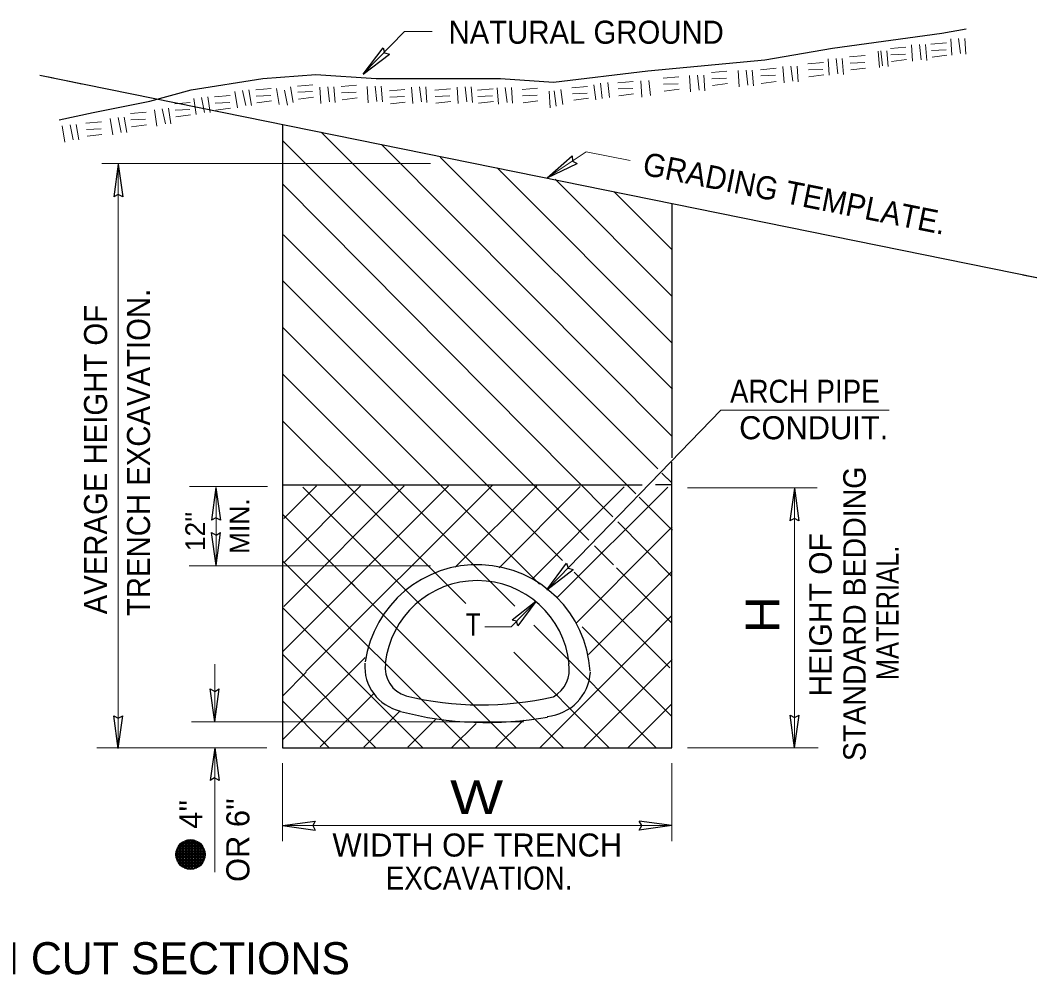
# Model space of a CAD drawing. Extents: x -63 to 307, y 317 to 587.
# Drawn here: x 139 to 191.3, y 411.1 to 460.3 of the extents above; entities that cross this region are included whole.
import ezdxf

# ---------------------------------------------------------------- set-up
doc = ezdxf.new("R2010")
doc.units = 0
doc.header["$LTSCALE"] = 0.54
doc.layers.add('1', color=7, linetype='Continuous', lineweight=13)
doc.layers.add('25', color=7, linetype='Continuous', lineweight=35)

msp = doc.modelspace()

# ---------------------------------------------------------------- linework, layer by layer
at = {"layer": '1'}
for p, q in [((184.8995, 458.9997), (184.9547, 458.1579)), ((185.3085, 459.0157), (185.4012, 458.235)), ((185.6293, 459.0157), (185.6872, 458.2059)), ((185.9019, 459.0398), (186.7006, 459.1097)), ((186.9204, 459.3205), (186.9755, 458.4787)), ((187.3294, 459.3364), (187.422, 458.5558)), ((187.6501, 459.3364), (187.7081, 458.5266)), ((181.7161, 458.3823), (182.5147, 458.452)), ((183.1938, 458.6789), (183.2487, 457.8372)), ((183.3199, 458.6949), (183.4125, 457.9143)), ((183.6406, 458.6949), (183.6986, 457.8851)), ((183.817, 458.8152), (184.6157, 458.8851)), ((183.8411, 458.4944), (184.5946, 458.5282)), ((185.9261, 458.719), (186.6795, 458.7528)), ((185.9581, 458.3662), (186.722, 458.4652)), ((178.2838, 457.893), (178.339, 457.0513)), ((178.6928, 457.9091), (178.7855, 457.1283)), ((179.0136, 457.9091), (179.0715, 457.0992)), ((179.567, 458.0294), (180.3657, 458.0993)), ((180.6094, 458.278), (180.6645, 457.4363)), ((181.0183, 458.2939), (181.1111, 457.5133)), ((181.3392, 458.2939), (181.397, 457.4842)), ((181.7401, 458.0615), (182.4936, 458.0951)), ((183.8732, 458.1417), (184.6371, 458.2406)), ((172.1173, 457.2916), (172.916, 457.3615)), ((173.4725, 457.428), (173.5276, 456.5861)), ((173.8814, 457.444), (173.9742, 456.6633)), ((174.2022, 457.444), (174.2601, 456.6341)), ((174.6032, 457.5803), (175.4018, 457.6502)), ((175.9745, 457.6846), (176.0295, 456.8428)), ((176.3834, 457.7006), (176.4761, 456.9198)), ((176.7042, 457.7006), (176.7621, 456.8907)), ((177.1292, 457.7246), (177.9278, 457.7945)), ((177.1533, 457.4038), (177.9067, 457.4376)), ((179.591, 457.7087), (180.3445, 457.7423)), ((179.6232, 457.3558), (180.3871, 457.4548)), ((181.7722, 457.7087), (182.5362, 457.8076)), ((152.9358, 456.8425), (153.0642, 456.0407)), ((153.2887, 456.8827), (154.0873, 456.9525)), ((154.4353, 456.8266), (154.4905, 455.9847)), ((154.8444, 456.8425), (154.937, 456.0618)), ((155.1652, 456.8425), (155.2231, 456.0327)), ((155.534, 456.8506), (156.3327, 456.9204)), ((156.8732, 456.8587), (156.9283, 456.0168)), ((157.2822, 456.8747), (157.3748, 456.0939)), ((157.6028, 456.8747), (157.6608, 456.0648)), ((159.1666, 456.8266), (159.2217, 455.9847)), ((159.5757, 456.8425), (159.6683, 456.0618)), ((159.8963, 456.8425), (159.9543, 456.0327)), ((161.5082, 456.8266), (161.5633, 455.9847)), ((161.9172, 456.8425), (162.0098, 456.0618)), ((162.2379, 456.8425), (162.2958, 456.0327)), ((163.9861, 456.8104), (164.0787, 456.0298)), ((164.3068, 456.8104), (164.3648, 456.0007)), ((167.4182, 456.7945), (168.2168, 456.8643)), ((168.5511, 456.9526), (168.6438, 456.1718)), ((168.8913, 457.0282), (168.984, 456.2474)), ((169.2695, 457.066), (169.3621, 456.2852)), ((169.7757, 457.051), (170.5743, 457.1208)), ((170.9706, 457.1553), (171.0258, 456.3136)), ((171.3795, 457.1713), (171.4722, 456.3906)), ((172.1413, 456.9708), (172.8948, 457.0045)), ((174.6273, 457.2596), (175.3807, 457.2933)), ((174.6593, 456.9068), (175.4233, 457.0057)), ((177.1677, 457.0157), (177.9316, 457.1147)), ((148.349, 456.2973), (148.5094, 455.5274)), ((148.6698, 456.3293), (148.7981, 455.5274)), ((149.0225, 456.3213), (149.8212, 456.3912)), ((150.065, 456.6019), (150.1933, 455.768)), ((150.466, 456.6501), (150.6263, 455.8803)), ((150.7867, 456.6822), (150.9151, 455.8803)), ((151.1396, 456.6902), (151.9383, 456.76)), ((151.1637, 456.3694), (151.9172, 456.4031)), ((152.2142, 456.7623), (152.3424, 455.9283)), ((152.6151, 456.6678), (152.7755, 455.898)), ((153.3127, 456.5619), (154.0663, 456.5957)), ((153.3448, 456.209), (154.1088, 456.308)), ((155.558, 456.5298), (156.3116, 456.5635)), ((158.0199, 456.634), (158.8185, 456.7039)), ((158.0439, 456.3133), (158.7974, 456.347)), ((160.3614, 456.6662), (161.1601, 456.736)), ((160.3855, 456.3453), (161.139, 456.379)), ((162.5586, 456.6662), (163.3573, 456.736)), ((162.5828, 456.3453), (163.3362, 456.379)), ((163.577, 456.7945), (163.6322, 455.9527)), ((164.852, 456.6983), (165.6507, 456.7681)), ((164.8762, 456.3775), (165.6297, 456.4112)), ((166.2394, 456.61), (166.2945, 455.7683)), ((166.5135, 456.6294), (166.6062, 455.8486)), ((166.8538, 456.705), (166.9464, 455.9243)), ((167.4423, 456.4737), (168.1957, 456.5074)), ((169.7998, 456.7303), (170.5533, 456.764)), ((169.8318, 456.3775), (170.5958, 456.4764)), ((172.1735, 456.6181), (172.9374, 456.717)), ((146.9697, 455.9685), (147.7684, 456.0383)), ((147.9481, 456.2492), (148.0763, 455.4153)), ((149.0466, 456.0005), (149.8002, 456.0343)), ((151.1958, 456.0167), (151.9597, 456.1156)), ((155.5902, 456.177), (156.3541, 456.2759)), ((158.076, 455.9605), (158.84, 456.0595)), ((160.4176, 455.9926), (161.1815, 456.0916)), ((162.6147, 455.9926), (163.3787, 456.0916)), ((164.9082, 456.0247), (165.6722, 456.1236)), ((167.5171, 456.1552), (168.281, 456.2542)), ((144.0508, 455.2548), (144.2112, 454.4849)), ((144.3715, 455.2868), (144.4999, 454.4849)), ((144.6923, 455.4633), (145.4909, 455.5332)), ((145.9272, 455.6558), (146.0555, 454.8218)), ((146.3282, 455.7039), (146.4886, 454.9341)), ((146.6489, 455.736), (146.7772, 454.9341)), ((146.9938, 455.6478), (147.7473, 455.6815)), ((147.0259, 455.2949), (147.7898, 455.3938)), ((149.0787, 455.6478), (149.8427, 455.7468)), ((141.18, 454.8298), (141.3083, 453.9958)), ((141.581, 454.8779), (141.7413, 454.1081)), ((141.9018, 454.91), (142.03, 454.1081)), ((142.3988, 454.9661), (143.1975, 455.0359)), ((143.6498, 455.2067), (143.7782, 454.3728)), ((144.7163, 455.1425), (145.4698, 455.1762)), ((144.7484, 454.7898), (145.5124, 454.8888)), ((142.423, 454.6453), (143.1764, 454.6791)), ((142.455, 454.2925), (143.219, 454.3915)), ((154.5057, 454.5026), (171.8348, 437.1738)), ((152.5189, 454.0853), (170.7162, 435.8868)), ((157.6182, 453.8703), (172.5744, 438.8399)), ((160.6397, 453.2258), (172.5965, 441.2688)), ((160.1369, 452.8893), (143.2219, 452.8893)), ((144.0605, 422.7698), (144.0605, 452.8571)), ((163.5628, 452.6629), (172.5664, 443.6593)), ((152.5189, 451.8409), (169.5177, 434.7044)), ((166.5522, 452.0793), (172.5664, 446.065)), ((169.5994, 451.4378), (172.5664, 448.4707)), ((152.567, 449.2247), (168.2907, 433.5009)), ((152.5189, 446.8668), (166.9377, 432.4481)), ((152.5189, 444.4612), (165.7567, 431.2236)), ((152.5189, 442.0555), (164.4808, 430.0936)), ((175.0826, 440.1834), (166.2479, 431.0577)), ((175.0826, 440.1834), (183.7554, 440.1834)), ((152.5189, 439.6498), (161.9626, 430.2432)), ((172.518, 438.8966), (172.5747, 438.8397)), ((172.5664, 436.4422), (172.0527, 436.9559)), ((172.0875, 436.921), (172.5639, 436.4447)), ((151.7392, 436.2603), (147.7297, 436.2603)), ((149.0948, 436.2098), (149.0948, 432.2003)), ((161.0672, 436.2978), (152.5505, 427.7813)), ((152.583, 430.0752), (158.7897, 436.2978)), ((152.583, 432.3365), (156.5284, 436.2978)), ((152.583, 434.6139), (154.267, 436.2978)), ((153.5582, 436.2318), (166.9966, 422.7936)), ((163.3248, 436.3358), (153.7201, 426.7312)), ((161.4039, 432.112), (165.6058, 436.2978)), ((163.6653, 432.0799), (167.8352, 436.2658)), ((165.3813, 431.5025), (170.1125, 436.2498)), ((166.6483, 430.5243), (172.3578, 436.2338)), ((173.3683, 436.1936), (180.045, 436.1936)), ((178.8792, 436.1777), (178.8792, 422.8019)), ((172.5823, 434.0205), (170.8847, 435.7184)), ((152.5189, 434.8383), (152.9271, 434.4303)), ((169.7798, 434.4402), (172.553, 431.6445)), ((172.5823, 434.1808), (171.742, 433.3377)), ((167.6427, 429.2251), (171.8758, 433.4719)), ((169.5663, 432.2253), (168.5879, 433.2037)), ((152.5189, 432.4327), (162.1577, 422.8098)), ((160.1369, 432.1841), (147.7075, 432.1841)), ((167.5428, 431.8428), (172.4643, 426.9216)), ((168.2682, 427.6053), (172.5823, 431.9035)), ((172.5664, 429.2251), (169.715, 432.0767)), ((156.0457, 431.3115), (156.4539, 430.9033)), ((165.5532, 430.34), (164.2863, 429.0314)), ((152.5189, 430.027), (153.1539, 429.392)), ((159.736, 422.8098), (152.5189, 430.027)), ((172.5664, 429.61), (171.7431, 428.7868)), ((165.4551, 429.1194), (171.7647, 422.8098)), ((165.7663, 422.8098), (171.905, 428.9487)), ((167.9473, 429.0327), (170.4784, 426.5017)), ((157.3303, 422.8098), (152.5189, 427.6214)), ((164.4358, 427.7347), (169.3588, 422.7939)), ((149.0288, 424.1492), (149.0288, 427.1179)), ((152.5509, 423.2429), (156.7673, 427.4593)), ((168.0277, 422.8098), (172.5732, 427.3555)), ((152.5189, 425.4722), (153.7369, 426.692)), ((172.5664, 424.4138), (170.4056, 426.5747)), ((154.4594, 422.8581), (157.218, 425.6005)), ((152.5189, 425.2156), (154.9246, 422.8098)), ((170.305, 422.8098), (172.5664, 425.0712)), ((153.1539, 424.5806), (154.2879, 423.4465)), ((156.7048, 422.842), (158.5812, 424.7024)), ((164.9483, 424.1492), (147.8352, 424.1492)), ((158.9661, 422.842), (160.4256, 424.3015)), ((161.2435, 422.826), (162.4892, 424.0567)), ((163.4888, 422.8098), (164.9202, 424.2267)), ((151.717, 422.8098), (142.9574, 422.8098)), ((149.0288, 422.8098), (149.0288, 416.3947)), ((154.5714, 423.163), (154.923, 422.8114)), ((161.7229, 423.2437), (162.143, 422.8244)), ((173.3683, 422.8098), (180.1036, 422.8098)), ((152.5189, 422.008), (152.5189, 417.9985)), ((172.5664, 422.008), (172.5664, 417.9985)), ((172.5664, 418.8003), (152.5189, 418.8003)), ((147.0612, 417.5778), (148.5017, 417.5778)), ((147.0699, 417.6005), (148.4928, 417.6005)), ((147.0744, 417.6112), (147.0744, 417.0091)), ((147.0933, 417.652), (148.4695, 417.652)), ((147.0983, 417.6618), (147.0983, 416.9584)), ((147.1355, 417.7263), (148.4273, 417.7263)), ((147.1487, 417.7461), (147.1487, 416.8741)), ((147.1506, 417.749), (148.4121, 417.749)), ((147.1899, 417.8005), (148.3729, 417.8005)), ((147.2229, 417.8379), (147.2229, 416.7823)), ((147.2468, 417.862), (147.2468, 416.7582)), ((147.2603, 417.8748), (148.3025, 417.8748)), ((147.286, 417.8975), (148.2768, 417.8975)), ((147.2972, 417.9068), (147.2972, 416.7136)), ((147.3545, 417.949), (148.2082, 417.949)), ((147.3714, 417.9601), (147.3714, 416.6602)), ((147.3953, 417.9744), (147.3953, 416.6458)), ((147.4457, 418.0013), (147.4457, 416.6189)), ((147.4955, 418.0233), (148.0673, 418.0233)), ((147.5199, 418.0327), (147.5199, 416.5876)), ((147.5438, 418.0409), (147.5438, 416.5793)), ((147.5601, 418.046), (148.0026, 418.046)), ((147.5942, 418.0553), (147.5942, 416.5649)), ((147.6684, 418.0701), (147.6684, 416.5502)), ((147.6923, 418.0733), (147.6923, 416.5469)), ((147.7427, 418.0775), (147.7427, 416.5428)), ((147.8169, 418.0777), (147.8169, 416.5426)), ((147.8408, 418.0763), (147.8408, 416.544)), ((147.8912, 418.0707), (147.8912, 416.5495)), ((147.9654, 418.0562), (147.9654, 416.5641)), ((147.9893, 418.0499), (147.9893, 416.5703)), ((148.0397, 418.0338), (148.0397, 416.5864)), ((148.1139, 418.0029), (148.1139, 416.6173)), ((148.1378, 417.9909), (148.1378, 416.6293)), ((148.1882, 417.962), (148.1882, 416.6583)), ((148.2624, 417.9093), (148.2624, 416.7108)), ((148.2863, 417.8894), (148.2863, 416.7308)), ((148.3367, 417.8413), (148.3367, 416.7789)), ((148.4109, 417.7508), (148.4109, 416.8695)), ((148.4348, 417.7146), (148.4348, 416.9057)), ((148.4852, 417.6187), (148.4852, 417.0016)), ((147.0129, 417.3035), (148.5498, 417.3035)), ((147.0136, 417.2808), (148.5492, 417.2808)), ((147.0143, 417.355), (148.5484, 417.355)), ((147.02, 417.2065), (148.5428, 417.2065)), ((147.0222, 417.4293), (148.5405, 417.4293)), ((147.0262, 417.452), (148.5365, 417.452)), ((147.0288, 417.155), (148.534, 417.155)), ((147.0338, 417.1323), (148.529, 417.1323)), ((147.0377, 417.5035), (148.5251, 417.5035)), ((147.0554, 417.058), (148.5073, 417.058)), ((147.0755, 417.0065), (148.4873, 417.0065)), ((147.0857, 416.9838), (148.4772, 416.9838)), ((147.1257, 416.9095), (148.4371, 416.9095)), ((147.16, 416.858), (148.4028, 416.858)), ((147.1772, 416.8353), (148.3856, 416.8353)), ((147.2438, 416.761), (148.319, 416.761)), ((147.3021, 416.7095), (148.2607, 416.7095)), ((147.332, 416.6868), (148.2308, 416.6868)), ((147.459, 416.6125), (148.1037, 416.6125)), ((147.6102, 416.561), (147.9525, 416.561))]:
    msp.add_line(p, q, dxfattribs=at)
at = {"layer": '1', "lineweight": 25}
for p, q in [((156.6666, 457.502), (157.6949, 458.858)), ((156.6666, 457.502), (158.0225, 458.5304)), ((140.0253, 457.444), (191.3468, 447.0193)), ((140.0253, 457.444), (140.7326, 457.3003)), ((141.204, 457.2046), (142.1942, 457.0034)), ((166.1519, 452.1589), (167.4283, 453.2845)), ((144.0597, 452.8568), (143.828, 451.1708)), ((144.0597, 452.8568), (144.2913, 451.1708)), ((166.1519, 452.1589), (167.6847, 452.8985)), ((163.7455, 452.4802), (163.7681, 452.4576)), ((172.5664, 450.8341), (172.5664, 437.7438)), ((190.6337, 447.1653), (191.341, 447.0218)), ((172.5664, 433.3938), (172.5664, 437.506)), ((149.0939, 436.2093), (148.8623, 434.5234)), ((149.0939, 436.2093), (149.3255, 434.5234)), ((152.5189, 436.3522), (171.0313, 436.3522)), ((172.5664, 436.3522), (171.7248, 436.3522)), ((178.8784, 436.1773), (178.6467, 434.4913)), ((178.8784, 436.1773), (179.1101, 434.4913)), ((149.0956, 432.2005), (148.8639, 433.8865)), ((149.0956, 432.2005), (149.3272, 433.8865)), ((172.5595, 434.0434), (172.5935, 434.0093)), ((172.5664, 428.4393), (172.5664, 433.4019)), ((166.136, 430.9408), (167.1422, 432.3133)), ((166.136, 430.9408), (167.4751, 431.991)), ((165.5532, 430.34), (164.3358, 429.3853)), ((165.5532, 430.34), (164.6383, 429.0923)), ((167.9473, 429.0327), (168.0042, 428.9759)), ((152.5189, 427.6213), (152.6548, 427.4853)), ((149.0296, 424.1494), (148.7979, 425.8354)), ((149.0296, 424.1494), (149.2612, 425.8354)), ((144.0613, 422.7701), (143.8297, 424.4561)), ((144.0613, 422.7701), (144.293, 424.4561)), ((178.88, 422.8023), (178.6483, 424.4883)), ((178.88, 422.8023), (179.1117, 424.4883)), ((149.0279, 422.8096), (148.7963, 421.1236)), ((149.0279, 422.8096), (149.2595, 421.1236)), ((152.5192, 418.7995), (154.2052, 419.0313)), ((152.5192, 418.7995), (154.2052, 418.5679)), ((172.5661, 418.8012), (170.8801, 419.0328)), ((172.5661, 418.8012), (170.8801, 418.5696))]:
    msp.add_line(p, q, dxfattribs=at)
for points in [[(141.0197, 455.1425), (142.7677, 455.5274), (145.6867, 456.1048), (147.8197, 456.6822), (151.5084, 457.2756), (154.2349, 457.468), (157.3463, 457.2756), (161.8048, 457.2756), (163.7455, 457.2756), (166.472, 457.0832), (171.3314, 457.6606), (177.3457, 458.2378), (180.842, 458.8313), (186.4713, 459.6011), (187.7165, 459.8297)], [(157.6949, 458.858), (157.7682, 458.6003), (158.0225, 458.5304)], [(152.5189, 454.8858), (152.5189, 422.8098), (172.5664, 422.8098), (172.5664, 428.4153)], [(167.4283, 453.2845), (167.4491, 453.0175), (167.6847, 452.8985)], [(144.2913, 451.1708), (144.0573, 451.3013), (143.828, 451.1708)], [(149.3255, 434.5234), (149.0915, 434.6538), (148.8623, 434.5234)], [(179.1101, 434.4913), (178.876, 434.6218), (178.6467, 434.4913)], [(148.8639, 433.8865), (149.0979, 433.756), (149.3272, 433.8865)], [(167.1422, 432.3133), (167.2197, 432.0568), (167.4751, 431.991)], [(164.6383, 429.0923), (164.568, 429.3255), (164.3358, 429.3853)], [(148.7979, 425.8354), (149.0319, 425.705), (149.2612, 425.8354)], [(143.8297, 424.4561), (144.0637, 424.3257), (144.293, 424.4561)], [(178.6483, 424.4883), (178.8824, 424.3578), (179.1117, 424.4883)], [(149.2595, 421.1236), (149.0255, 421.254), (148.7963, 421.1236)], [(154.2052, 419.0313), (154.0748, 418.7972), (154.2052, 418.5679)], [(170.8801, 418.5696), (171.0105, 418.8036), (170.8801, 419.0328)]]:
    msp.add_lwpolyline(points, dxfattribs=at)
at = {"layer": '1'}
for points in [[(156.6658, 457.5024), (158.7956, 459.695), (160.2185, 459.695)], [(166.1512, 452.1595), (168.1559, 453.4907), (170.4138, 453.0414)], [(152.5189, 434.8383), (156.4482, 430.9091), (164.5474, 422.8098)]]:
    msp.add_lwpolyline(points, dxfattribs=at)
msp.add_circle((147.7814, 417.3101), 0.7684, dxfattribs=at)
at = {"layer": '1', "lineweight": 25}
for centre, radius, start, end in [((162.5426, 426.4105), 5.8218, 3.32794, 171.96728), ((162.5426, 426.6591), 4.7553, 5.71151, 174.19512), ((159.1105, 426.9959), 2.3576, 175.91399, 257.00537), ((159.2949, 426.9077), 1.4835, 170.99439, 254.01424), ((165.646, 426.8435), 1.6359, 300.33599, 10.42996), ((165.9186, 426.8676), 2.4618, 275.43258, 356.06951), ((162.7671, 441.4381), 16.4229, 256.27343, 282.94796), ((163.0398, 441.7508), 17.6418, 255.38719, 280.20971)]:
    msp.add_arc(centre, radius, start, end, dxfattribs=at)
at = {"layer": '1'}
msp.add_arc((147.7734, 417.2995), 0.7128, 0, 359.99998, dxfattribs=at)
at = {"layer": '25', "lineweight": 13}
msp.add_line((162.9351, 429.0314), (164.2863, 429.0314), dxfattribs=at)

# ---------------------------------------------------------------- texts
at = {"layer": '1'}
for s, height, width, p in [('NATURAL GROUND', 1.188, 0.95, (161.0669, 459.0606)), ('ARCH PIPE', 1.188, 0.9, (175.5588, 440.5705)), ('T', 1.155, 0.8, (161.9533, 428.5778)), ('W', 1.733, 1.25, (161.1448, 419.4043)), ('EXCAVATION.', 1.188, 0.9, (157.8335, 415.5052))]:
    msp.add_text(s, height=height, dxfattribs=dict(at, width=width)).set_placement(p)
for s, height, rotation, width, p in [('GRADING TEMPLATE.', 1.188, 348.701, 0.95, (170.999, 452.3263)), ('TRENCH EXCAVATION.', 1.188, 90, 0.95, (145.6991, 429.5886)), ('AVERAGE HEIGHT OF', 1.188, 90, 0.95, (143.4893, 429.6788)), ('STANDARD BEDDING', 1.155, 90, 0.95, (182.5433, 422.1214)), ('MATERIAL.', 1.155, 90, 0.85, (184.2398, 426.2845)), ('H', 1.733, 90, 1.15, (178.0957, 428.6966))]:
    msp.add_text(s, height=height, rotation=rotation, dxfattribs=dict(at, width=width)).set_placement(p)
for s, height, p in [('CONDUIT.', 1.188, (176.0292, 438.6938)), ('WIDTH OF TRENCH', 1.188, (155.0913, 417.2053)), ('TRENCH EXCAVATION IN CUT SECTIONS', 1.65, (112.1037, 411.1463))]:
    msp.add_text(s, height=height, dxfattribs=at).set_placement(p)
for s, height, p in [('MIN.', 1.015, (150.8168, 432.7862)), ("12''", 1.015, (148.5317, 432.9321)), ('HEIGHT OF', 1.155, (180.7919, 425.4502)), ("4''", 1.188, (148.3936, 418.6343)), ("OR 6''", 1.188, (150.8142, 415.897))]:
    msp.add_text(s, height=height, rotation=90, dxfattribs=at).set_placement(p)

doc.saveas('drawing.dxf')
